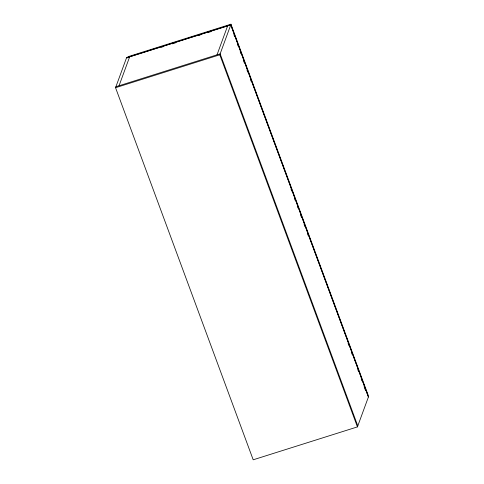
<?xml version="1.0" encoding="UTF-8"?>
<svg xmlns="http://www.w3.org/2000/svg" width="484" height="484" viewBox="0 0 484 484"><rect width="100%" height="100%" fill="white"/><g stroke="black" fill="none" stroke-linecap="round" stroke-linejoin="round"><path stroke-width="0.73" d="M115.555 87.713L126.566 57.723L230.801 24.811L368.445 396.904L357.434 426.894L253.199 459.8L115.555 87.713L219.79 54.801L230.801 24.811M127.558 57.929L128.012 56.695L230.941 24.2L368.209 395.277M119.04 85.759L129.694 56.737M217.02 54.825L227.674 25.803M230.487 25.434L230.941 24.2M126.53 57.832L230.765 24.92L368.403 397.007M161.39 47.25L163.55 46.567M172.183 43.838L175.783 42.701M198.101 35.659L200.255 34.975M207.454 32.706L211.054 31.569M115.912 86.745L220.147 53.839L357.785 425.926M233.893 34.636L234.679 36.76M237.299 43.844L238.086 45.968M240.185 51.631L240.965 53.76M243.585 60.839L244.372 62.962M246.991 70.047L247.778 72.17M250.397 79.249L251.184 81.379M290.999 189.014L291.785 191.138M294.405 198.222L295.192 200.346M297.291 206.009L298.071 208.138M300.691 215.217L301.478 217.34M304.097 224.425L304.884 226.548M307.503 233.627L308.29 235.756M348.105 343.392L348.891 345.516M351.511 352.6L352.298 354.724M357.797 369.594L358.584 371.718M361.203 378.803L361.99 380.926M364.089 386.589L365.396 390.134M219.79 54.801L357.434 426.894"/></g></svg>
